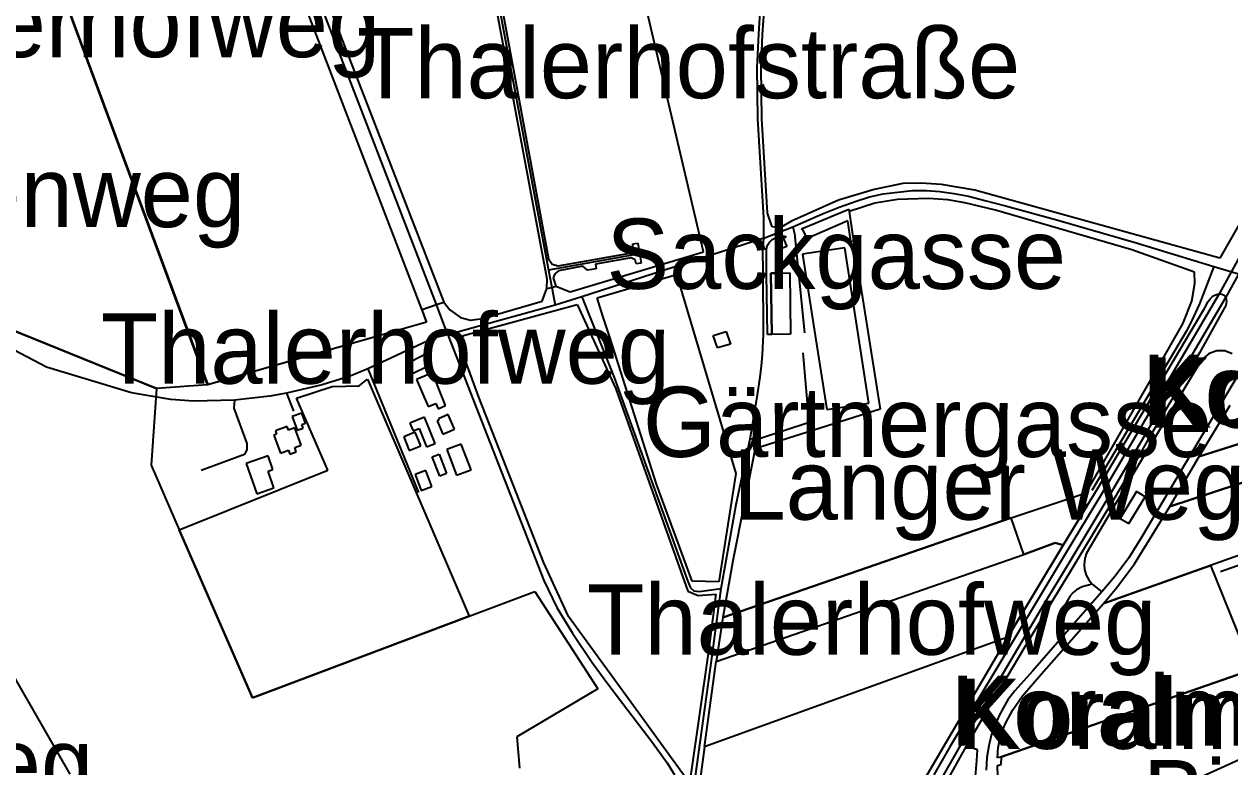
# Model space of a CAD drawing. Extents: x -3657 to 4700, y -7332 to 8131.
# Drawn here: x 159 to 904, y -2880 to -2421 of the extents above; entities that cross this region are included whole.
import ezdxf

# ---------------------------------------------------------------- set-up
doc = ezdxf.new("R2010")
doc.units = 0
for name, color, linetype in [('OSM_AEROWAY_AERODROME', 2, 'CONTINUOUS'), ('OSM_BUILDING_GARAGE', 9, 'CONTINUOUS'), ('OSM_BUILDING_INDUSTRIAL', 9, 'CONTINUOUS'), ('OSM_BUILDING_SERVICE', 9, 'CONTINUOUS'), ('OSM_BUILDING_SHED', 9, 'CONTINUOUS'), ('OSM_BUILDING_YES', 9, 'CONTINUOUS'), ('OSM_HIGHWAY_RESIDENTIAL', 8, 'CONTINUOUS'), ('OSM_HIGHWAY_SECONDARY', 8, 'CONTINUOUS'), ('OSM_HIGHWAY_SERVICE', 8, 'CONTINUOUS'), ('OSM_HIGHWAY_TRACK', 8, 'CONTINUOUS'), ('OSM_HIGHWAY_UNCLASSIFIED', 8, 'CONTINUOUS'), ('OSM_LABELS', 8, 'CONTINUOUS'), ('OSM_LANDUSE_FARMLAND', 3, 'CONTINUOUS'), ('OSM_LANDUSE_FOREST', 3, 'CONTINUOUS'), ('OSM_LANDUSE_GRASS', 3, 'CONTINUOUS'), ('OSM_LANDUSE_RAILWAY', 3, 'CONTINUOUS'), ('OSM_RAILWAY_RAIL', 5, 'CONTINUOUS')]:
    doc.layers.add(name, color=color, linetype=linetype)

msp = doc.modelspace()

# ---------------------------------------------------------------- linework, layer by layer
at = {"layer": 'OSM_AEROWAY_AERODROME'}
for p, q in [((165.715399, -2355.704106), (272.754903, -2643.943595)), ((578.924439, -2562.059651), (543.315393, -2410.18962)), ((496.572357, -2586.622611), (578.924439, -2562.059651)), ((479.310123, -2592.5493), (482.207388, -2584.743416)), ((482.207388, -2584.743416), (485.13499, -2584.042888)), ((485.13499, -2584.042888), (487.630278, -2583.13109)), ((487.630278, -2583.13109), (496.572357, -2586.622611)), ((442.449641, -2603.212894), (479.310123, -2592.5493)), ((405.172014, -2597.553072), (414.000327, -2594.628645)), ((407.841744, -2605.192163), (405.172014, -2597.553072)), ((414.000327, -2594.628645), (418.376561, -2593.183111)), ((418.376561, -2593.183111), (422.274974, -2597.81994)), ((422.274974, -2597.81994), (428.767273, -2602.556844)), ((272.754903, -2643.943595), (407.841744, -2605.192163)), ((428.767273, -2602.556844), (434.880349, -2604.124692)), ((434.880349, -2604.124692), (442.449641, -2603.212894))]:
    msp.add_line(p, q, dxfattribs=at)
at = {"layer": 'OSM_BUILDING_GARAGE'}
for p, q in [((330.760863, -2661.612469), (324.738801, -2663.803009)), ((324.738801, -2663.803009), (327.802923, -2672.209346)), ((333.036201, -2667.839385), (330.760863, -2661.612469)), ((327.802923, -2672.209346), (331.466218, -2670.875006)), ((330.66985, -2668.706705), (333.036201, -2667.839385)), ((331.466218, -2670.875006), (330.66985, -2668.706705))]:
    msp.add_line(p, q, dxfattribs=at)
at = {"layer": 'OSM_BUILDING_INDUSTRIAL'}
for p, q in [((666.244343, -2559.435451), (640.184133, -2563.482946)), ((681.125056, -2655.418912), (666.244343, -2559.435451)), ((640.184133, -2563.482946), (648.390521, -2616.400612)), ((620.472118, -2575.24737), (624.514636, -2575.180653)), ((621.056122, -2613.120362), (620.472118, -2575.24737)), ((624.514636, -2575.180653), (632.167358, -2575.058338)), ((632.167358, -2575.058338), (632.76653, -2612.93133)), ((632.76653, -2612.93133), (621.056122, -2613.120362)), ((648.390521, -2616.400612), (655.064847, -2659.466407)), ((655.064847, -2659.466407), (681.125056, -2655.418912))]:
    msp.add_line(p, q, dxfattribs=at)
at = {"layer": 'OSM_BUILDING_SERVICE'}
for p, q in [((846.473898, -2710.126816), (836.386565, -2726.661501)), ((851.737514, -2713.340349), (846.473898, -2710.126816)), ((841.657765, -2729.875035), (851.737514, -2713.340349)), ((836.386565, -2726.661501), (841.657765, -2729.875035))]:
    msp.add_line(p, q, dxfattribs=at)
at = {"layer": 'OSM_BUILDING_SHED'}
for p, q in [((411.330596, -2688.610597), (415.630986, -2686.964912)), ((415.911611, -2700.519574), (411.330596, -2688.610597)), ((415.630986, -2686.964912), (420.212, -2698.862769)), ((420.212, -2698.862769), (415.911611, -2700.519574))]:
    msp.add_line(p, q, dxfattribs=at)
at = {"layer": 'OSM_BUILDING_YES'}
for p, q in [((584.885826, -2613.642978), (592.841926, -2611.307884)), ((587.593478, -2621.304308), (584.885826, -2613.642978)), ((592.841926, -2611.307884), (595.587501, -2619.06929)), ((595.587501, -2619.06929), (587.593478, -2621.304308)), ((406.605477, -2625.685388), (394.766133, -2631.523122)), ((409.715106, -2631.990141), (406.605477, -2625.685388)), ((394.766133, -2631.523122), (397.875762, -2637.838994)), ((397.875762, -2637.838994), (409.715106, -2631.990141)), ((411.467116, -2636.82712), (401.569394, -2640.885735)), ((419.574906, -2657.020119), (411.467116, -2636.82712)), ((401.569394, -2640.885735), (408.797386, -2657.620571)), ((408.797386, -2657.620571), (413.446661, -2655.730257)), ((413.446661, -2655.730257), (415.024229, -2658.999388)), ((415.024229, -2658.999388), (419.574906, -2657.020119)), ((406.461372, -2664.114355), (397.534461, -2667.73931)), ((413.075022, -2680.371053), (406.461372, -2664.114355)), ((415.509634, -2665.871235), (414.341627, -2666.349373)), ((414.341627, -2666.349373), (417.777388, -2674.633395)), ((421.228318, -2662.557626), (415.175918, -2665.070631)), ((415.175918, -2665.070631), (415.509634, -2665.871235)), ((424.990211, -2671.631132), (421.228318, -2662.557626)), ((315.121704, -2674.566678), (313.528967, -2675.156011)), ((321.667094, -2669.974328), (314.416349, -2672.631886)), ((314.416349, -2672.631886), (315.121704, -2674.566678)), ((322.471047, -2672.198226), (321.667094, -2669.974328)), ((326.384629, -2670.763812), (322.471047, -2672.198226)), ((330.305795, -2681.460763), (326.384629, -2670.763812)), ((400.841286, -2673.465848), (393.787737, -2676.301319)), ((397.534461, -2667.73931), (399.52159, -2672.620767)), ((399.52159, -2672.620767), (403.154547, -2671.141874)), ((404.186034, -2681.794348), (400.841286, -2673.465848)), ((403.154547, -2671.141874), (407.788653, -2682.517115)), ((417.777388, -2674.633395), (424.990211, -2671.631132)), ((313.528967, -2675.156011), (317.639745, -2686.36446)), ((326.323953, -2682.917417), (330.305795, -2681.460763)), ((393.787737, -2676.301319), (397.132484, -2684.629819)), ((397.132484, -2684.629819), (404.186034, -2681.794348)), ((407.788653, -2682.517115), (413.075022, -2680.371053)), ((429.245094, -2680.782474), (420.333352, -2684.185039)), ((435.28991, -2696.64999), (429.245094, -2680.782474)), ((309.89601, -2687.943428), (296.274317, -2692.735929)), ((312.891872, -2696.483198), (309.89601, -2687.943428)), ((317.639745, -2686.36446), (322.471047, -2684.59646)), ((322.471047, -2684.59646), (323.350844, -2687.00939)), ((323.350844, -2687.00939), (327.294764, -2685.563856)), ((327.294764, -2685.563856), (326.323953, -2682.917417)), ((420.333352, -2684.185039), (426.385752, -2700.052555)), ((296.274317, -2692.735929), (302.850045, -2711.450035)), ((309.918763, -2697.52843), (312.891872, -2696.483198)), ((426.385752, -2700.052555), (435.28991, -2696.64999)), ((313.498629, -2707.702766), (309.918763, -2697.52843)), ((407.288078, -2697.083651), (400.78061, -2699.552178)), ((400.78061, -2699.552178), (404.542503, -2709.470765)), ((411.049971, -2707.002238), (407.288078, -2697.083651)), ((302.850045, -2711.450035), (313.498629, -2707.702766)), ((404.542503, -2709.470765), (411.049971, -2707.002238))]:
    msp.add_line(p, q, dxfattribs=at)
at = {"layer": 'OSM_HIGHWAY_RESIDENTIAL'}
msp.add_line((1027.689434, -2713.640575), (898.442627, -2759.641916), dxfattribs=at)
at = {"layer": 'OSM_HIGHWAY_SECONDARY'}
for p, q in [((414.371965, -2614.68821), (408.258889, -2617.156737)), ((420.940109, -2613.36499), (414.371965, -2614.68821)), ((420.940109, -2613.36499), (480.243012, -2765.068229)), ((173.049573, -2633.280002), (148.711037, -2620.548183)), ((408.258889, -2617.156737), (386.180522, -2627.420029)), ((386.180522, -2627.420029), (371.534927, -2634.269637)), ((225.412695, -2649.191996), (173.049573, -2633.280002)), ((371.534927, -2634.269637), (360.636056, -2638.861987)), ((343.388991, -2644.199344), (321.310624, -2649.292071)), ((360.636056, -2638.861987), (343.388991, -2644.199344)), ((249.751231, -2653.150535), (225.412695, -2649.191996)), ((310.889574, -2651.260221), (289.129755, -2653.584195)), ((321.310624, -2649.292071), (310.889574, -2651.260221)), ((263.850745, -2654.262484), (249.751231, -2653.150535)), ((289.129755, -2653.584195), (263.850745, -2654.262484)), ((480.243012, -2765.068229), (488.290126, -2781.747468)), ((488.290126, -2781.747468), (498.036159, -2797.637223)), ((498.036159, -2797.637223), (510.186466, -2815.739757)), ((510.186466, -2815.739757), (519.13613, -2827.982318)), ((519.13613, -2827.982318), (528.950423, -2840.86981)), ((528.950423, -2840.86981), (547.388249, -2865.154782)), ((547.388249, -2865.154782), (556.421342, -2877.719809)), ((556.421342, -2877.719809), (560.964434, -2885.014196))]:
    msp.add_line(p, q, dxfattribs=at)
at = {"layer": 'OSM_HIGHWAY_SERVICE'}
for p, q in [((374.955519, -1995.977399), (483.132692, -2573.245861)), ((634.169656, -2546.536839), (635.185973, -2550.773366)), ((635.185973, -2550.773366), (641.344556, -2612.030651)), ((538.370324, -2563.449588), (483.132692, -2573.245861)), ((483.132692, -2573.245861), (485.13499, -2584.042888)), ((485.13499, -2584.042888), (487.349652, -2594.984469)), ((644.249405, -2667.116618), (640.502681, -2624.451125)), ((887.869888, -2627.731375), (885.230496, -2631.222896)), ((891.449754, -2624.784709), (887.869888, -2627.731375)), ((896.000431, -2623.116785), (891.449754, -2624.784709)), ((901.01376, -2623.250219), (896.000431, -2623.116785)), ((905.640281, -2625.107175), (901.01376, -2623.250219)), ((371.534927, -2634.269637), (402.843584, -2710.727268)), ((885.230496, -2631.222896), (851.828528, -2686.753642)), ((321.310624, -2649.292071), (325.512416, -2660.378205)), ((289.129755, -2653.584195), (288.750532, -2658.543489)), ((288.750532, -2658.543489), (296.736969, -2680.393292)), ((614.230107, -2677.090803), (644.249405, -2667.116618)), ((296.736969, -2680.393292), (296.736969, -2684.140561)), ((607.661963, -2677.413268), (614.230107, -2677.090803)), ((295.273168, -2687.2429), (268.545526, -2697.016934)), ((296.736969, -2684.140561), (295.273168, -2687.2429)), ((851.828528, -2686.753642), (842.401042, -2702.687875)), ((842.401042, -2702.687875), (815.658232, -2748.122122)), ((815.658232, -2748.122122), (814.573654, -2751.369014)), ((814.573654, -2751.369014), (814.027572, -2755.082924)), ((814.027572, -2755.082924), (814.315782, -2758.296458)), ((814.315782, -2758.296458), (815.3321, -2761.832456)), ((815.3321, -2761.832456), (816.977928, -2764.534493)), ((809.370713, -2770.705812), (807.398753, -2772.340377)), ((812.905072, -2768.848856), (809.370713, -2770.705812)), ((819.033317, -2767.192052), (812.905072, -2768.848856)), ((816.977928, -2764.534493), (819.033317, -2767.192052)), ((819.033317, -2767.192052), (825.123639, -2772.006792)), ((805.578482, -2774.597634), (802.119968, -2780.224097)), ((807.398753, -2772.340377), (805.578482, -2774.597634))]:
    msp.add_line(p, q, dxfattribs=at)
at = {"layer": 'OSM_HIGHWAY_TRACK'}
for p, q in [((414.000327, -2594.628645), (308.477716, -2320.944572)), ((894.149822, -2571.010843), (885.367016, -2594.139388)), ((503.792765, -2589.769427), (523.823327, -2639.551396)), ((420.940109, -2613.36499), (414.000327, -2594.628645)), ((885.367016, -2594.139388), (880.346103, -2604.925295)), ((880.346103, -2604.925295), (877.130291, -2611.18557)), ((877.130291, -2611.18557), (818.934719, -2709.38181)), ((523.823327, -2639.551396), (569.216328, -2765.601964)), ((569.216328, -2765.601964), (570.793896, -2769.493787)), ((570.793896, -2769.493787), (573.016144, -2771.328503)), ((573.016144, -2771.328503), (576.224371, -2771.82888)), ((576.224371, -2771.82888), (589.937077, -2769.882969))]:
    msp.add_line(p, q, dxfattribs=at)
at = {"layer": 'OSM_HIGHWAY_UNCLASSIFIED'}
for p, q in [((613.016593, -2427.591626), (614.177015, -2410.567683)), ((612.167133, -2448.184927), (613.016593, -2427.591626)), ((612.523603, -2479.908839), (612.167133, -2448.184927)), ((616.133806, -2541.099408), (612.523603, -2479.908839)), ((689.900278, -2526.221526), (698.971293, -2525.05398)), ((698.971293, -2525.05398), (707.996803, -2524.197779)), ((707.996803, -2524.197779), (716.756855, -2524.197779)), ((716.756855, -2524.197779), (724.955658, -2524.809351)), ((724.955658, -2524.809351), (733.624697, -2526.043614)), ((662.770659, -2534.372114), (673.199294, -2530.647084)), ((673.199294, -2530.647084), (681.443603, -2528.067362)), ((681.443603, -2528.067362), (689.900278, -2526.221526)), ((733.624697, -2526.043614), (742.665375, -2527.700419)), ((742.665375, -2527.700419), (752.836138, -2530.202305)), ((752.836138, -2530.202305), (765.517358, -2533.493675)), ((634.169656, -2546.536839), (652.402701, -2538.464088)), ((652.402701, -2538.464088), (662.770659, -2534.372114)), ((765.517358, -2533.493675), (796.477129, -2542.011206)), ((616.126222, -2553.586598), (616.133806, -2541.099408)), ((616.126222, -2553.586598), (634.169656, -2546.536839)), ((796.477129, -2542.011206), (845.616854, -2556.266396)), ((616.126222, -2553.586598), (503.792765, -2589.769427)), ((615.564972, -2561.225689), (616.126222, -2553.586598)), ((615.739414, -2574.001986), (615.564972, -2561.225689)), ((845.616854, -2556.266396), (894.149822, -2571.010843)), ((615.989702, -2612.842374), (615.739414, -2574.001986)), ((894.149822, -2571.010843), (921.226349, -2579.105833)), ((503.792765, -2589.769427), (487.349652, -2594.984469)), ((487.349652, -2594.984469), (420.940109, -2613.36499)), ((615.420867, -2625.629791), (615.989702, -2612.842374)), ((614.761019, -2632.345964), (615.420867, -2625.629791)), ((614.002573, -2639.384603), (614.761019, -2632.345964)), ((611.85617, -2653.03934), (614.002573, -2639.384603)), ((907.809437, -2640.374238), (895.226816, -2661.434557)), ((607.661963, -2677.413268), (611.85617, -2653.03934)), ((895.226816, -2661.434557), (880.065478, -2687.00939)), ((604.81779, -2690.945691), (607.661963, -2677.413268)), ((880.065478, -2687.00939), (849.720048, -2738.014503)), ((599.061184, -2718.121731), (604.81779, -2690.945691)), ((589.937077, -2769.882969), (599.061184, -2718.121731)), ((849.720048, -2738.014503), (841.688103, -2750.957593)), ((841.688103, -2750.957593), (833.269351, -2762.343953)), ((833.269351, -2762.343953), (825.123639, -2772.006792)), ((583.854339, -2814.58333), (589.937077, -2769.882969)), ((825.123639, -2772.006792), (797.690643, -2803.252567)), ((797.690643, -2803.252567), (782.309355, -2820.799126)), ((573.933863, -2885.837039), (583.854339, -2814.58333)), ((782.309355, -2820.799126), (771.31947, -2833.20848)), ((771.31947, -2833.20848), (767.057003, -2838.745987)), ((764.197661, -2843.494011), (761.61136, -2848.475543)), ((767.057003, -2838.745987), (764.197661, -2843.494011)), ((761.61136, -2848.475543), (758.865785, -2854.535667)), ((756.6132, -2860.8293), (755.141814, -2867.089574)), ((758.865785, -2854.535667), (756.6132, -2860.8293)), ((755.141814, -2867.089574), (753.973807, -2874.395081)), ((753.973807, -2874.395081), (753.511155, -2882.245442))]:
    msp.add_line(p, q, dxfattribs=at)
at = {"layer": 'OSM_LANDUSE_FARMLAND'}
for p, q in [((615.420867, -2427.72506), (616.58129, -2410.778954)), ((614.586576, -2448.229405), (615.420867, -2427.72506)), ((614.935462, -2479.831003), (614.586576, -2448.229405)), ((618.424314, -2538.108264), (614.935462, -2479.831003)), ((684.37879, -2523.463892), (662.429359, -2529.991034)), ((702.012662, -2519.850057), (684.37879, -2523.463892)), ((713.434861, -2519.672145), (702.012662, -2519.850057)), ((726.070574, -2520.43939), (713.434861, -2519.672145)), ((746.495528, -2523.841955), (726.070574, -2520.43939)), ((897.866208, -2565.829159), (746.495528, -2523.841955)), ((921.013984, -2525.609954), (897.866208, -2565.829159)), ((662.429359, -2529.991034), (633.380872, -2542.956363)), ((684.758013, -2532.037021), (668.929242, -2537.063032)), ((698.827189, -2529.65745), (684.758013, -2532.037021)), ((717.9552, -2529.101475), (698.827189, -2529.65745)), ((729.984156, -2529.946556), (717.9552, -2529.101475)), ((740.374868, -2531.692317), (729.984156, -2529.946556)), ((759.320853, -2536.251309), (740.374868, -2531.692317)), ((621.344331, -2546.559078), (618.424314, -2538.108264)), ((668.929242, -2537.063032), (671.621726, -2555.443553)), ((843.531127, -2560.825388), (759.320853, -2536.251309)), ((626.835481, -2546.714751), (621.344331, -2546.559078)), ((633.380872, -2542.956363), (626.835481, -2546.714751)), ((671.621726, -2555.443553), (688.117929, -2659.132822)), ((882.272556, -2574.469005), (843.531127, -2560.825388)), ((513.159574, -2590.380999), (562.185533, -2575.925659)), ((562.185533, -2575.925659), (598.803312, -2698.862769)), ((882.409076, -2581.529883), (882.272556, -2574.469005)), ((880.725326, -2592.515942), (882.409076, -2581.529883)), ((516.815285, -2601.75624), (513.159574, -2590.380999)), ((875.120409, -2606.515383), (880.725326, -2592.515942)), ((430.534452, -2613.754173), (500.872747, -2594.584167)), ((500.872747, -2594.584167), (524.710709, -2646.712349)), ((521.017076, -2614.643732), (516.815285, -2601.75624)), ((815.385191, -2710.882941), (875.120409, -2606.515383)), ((427.652357, -2617.935102), (430.534452, -2613.754173)), ((549.936628, -2705.556704), (521.017076, -2614.643732)), ((440.13638, -2651.771718), (427.652357, -2617.935102)), ((885.222911, -2688.432685), (1047.310435, -2637.249661)), ((1047.310435, -2637.249661), (885.222911, -2688.432685)), ((366.066531, -2644.855394), (371.3529, -2640.585508)), ((371.3529, -2640.585508), (434.091565, -2787.129302)), ((327.416116, -2652.39441), (349.3883, -2645.266815)), ((349.3883, -2645.266815), (357.928404, -2645.066664)), ((357.928404, -2645.066664), (366.066531, -2644.855394)), ((480.250597, -2754.160006), (440.13638, -2651.771718)), ((524.710709, -2646.712349), (569.163237, -2771.517535)), ((867.035373, -2719.2448), (1072.164715, -2652.127542)), ((1072.164715, -2652.127542), (867.035373, -2719.2448)), ((346.741323, -2696.961336), (327.416116, -2652.39441)), ((688.117929, -2659.132822), (614.480394, -2682.383681)), ((885.222911, -2688.432685), (904.39643, -2656.642056)), ((1106.628507, -2679.626047), (892.177862, -2755.716735)), ((610.809515, -2683.540109), (596.983041, -2752.836787)), ((614.480394, -2682.383681), (610.809515, -2683.540109)), ((867.035373, -2719.2448), (885.222911, -2688.432685)), ((254.98451, -2733.655662), (346.741323, -2696.961336)), ((598.803312, -2698.862769), (588.374678, -2765.757637)), ((571.901228, -2765.524128), (549.936628, -2705.556704)), ((769.119977, -2726.283438), (815.385191, -2710.882941)), ((769.119977, -2726.283438), (815.385191, -2710.882941)), ((815.385191, -2710.882941), (812.313484, -2716.331492)), ((816.242235, -2718.421957), (801.247755, -2743.11835)), ((812.313484, -2716.331492), (812.806474, -2716.587241)), ((812.806474, -2716.587241), (816.242235, -2718.421957)), ((845.18454, -2754.660384), (867.035373, -2719.2448)), ((590.824459, -2787.896547), (769.119977, -2726.283438)), ((769.119977, -2726.283438), (590.824459, -2787.896547)), ((776.795452, -2748.867128), (769.119977, -2726.283438)), ((776.795452, -2748.867128), (769.119977, -2726.283438)), ((300.17273, -2837.500604), (254.98451, -2733.655662)), ((586.79711, -2815.139304), (776.795452, -2748.867128)), ((586.79711, -2815.139304), (776.795452, -2748.867128)), ((801.247755, -2743.11835), (766.867392, -2800.083511)), ((776.795452, -2748.867128), (796.272348, -2741.772892)), ((796.272348, -2741.772892), (776.795452, -2748.867128)), ((796.272348, -2741.772892), (801.247755, -2743.11835)), ((801.247755, -2743.11835), (796.272348, -2741.772892)), ((495.510533, -2787.340573), (480.250597, -2754.160006)), ((596.983041, -2752.836787), (590.824459, -2787.896547)), ((826.079282, -2779.29006), (892.177862, -2755.716735)), ((892.177862, -2755.716735), (826.079282, -2779.29006)), ((834.285669, -2769.293636), (845.18454, -2754.660384)), ((892.177862, -2755.716735), (895.257154, -2763.366946)), ((895.257154, -2763.366946), (918.109136, -2820.076359)), ((588.374678, -2765.757637), (571.901228, -2765.524128)), ((826.079282, -2779.29006), (834.285669, -2769.293636)), ((569.163237, -2771.517535), (575.602445, -2774.341886)), ((575.602445, -2774.341886), (586.607498, -2773.407848)), ((586.607498, -2773.407848), (582.049237, -2808.712238)), ((787.853596, -2822.600484), (826.079282, -2779.29006)), ((434.091565, -2787.129302), (300.17273, -2837.500604)), ((540.653247, -2849.342864), (495.510533, -2787.340573)), ((590.824459, -2787.896547), (586.79711, -2815.139304)), ((766.867392, -2800.083511), (579.553949, -2867.690027)), ((766.867392, -2800.083511), (579.553949, -2867.690027)), ((713.624473, -2891.029842), (766.867392, -2800.083511)), ((582.049237, -2808.712238), (570.938001, -2886.02607)), ((579.553949, -2867.690027), (586.79711, -2815.139304)), ((762.968978, -2873.950301), (918.109136, -2820.076359)), ((918.109136, -2820.076359), (762.968978, -2873.950301)), ((775.953576, -2836.333057), (787.853596, -2822.600484)), ((770.12871, -2844.984023), (775.953576, -2836.333057)), ((765.661462, -2852.889982), (770.12871, -2844.984023)), ((567.752527, -2886.726598), (540.653247, -2849.342864)), ((762.95381, -2858.938986), (765.661462, -2852.889982)), ((761.019772, -2868.145926), (762.95381, -2858.938986)), ((579.553949, -2867.690027), (575.989252, -2893.976507)), ((741.216743, -2867.289725), (704.591379, -2932.916971)), ((748.285461, -2869.691535), (741.216743, -2867.289725)), ((760.617795, -2874.606351), (761.019772, -2868.145926)), ((934.802535, -2864.476493), (838.130991, -2908.354011)), ((747.769718, -2876.229797), (748.285461, -2869.691535)), ((762.968978, -2873.950301), (760.617795, -2874.606351)), ((762.80212, -2878.598249), (762.968978, -2873.950301)), ((747.011272, -2886.159504), (747.769718, -2876.229797)), ((760.640549, -2879.265418), (762.80212, -2878.598249)), ((760.807407, -2886.24846), (760.640549, -2879.265418))]:
    msp.add_line(p, q, dxfattribs=at)
at = {"layer": 'OSM_LANDUSE_FOREST'}
for p, q in [((165.503034, -2355.459478), (272.428771, -2644.188224)), ((241.006347, -2646.423242), (-26.57345, -2537.997069)), ((-26.57345, -2537.997069), (241.006347, -2646.423242)), ((272.428771, -2644.188224), (241.006347, -2646.423242)), ((241.006347, -2646.423242), (237.654015, -2693.825639)), ((237.654015, -2693.825639), (254.98451, -2733.655662)), ((187.520726, -2884.558297), (83.53776, -2703.744227)), ((254.98451, -2733.655662), (300.17273, -2837.500604)), ((434.091565, -2787.129302), (474.721524, -2771.851119)), ((474.721524, -2771.851119), (513.71324, -2831.918619)), ((300.17273, -2837.500604), (434.091565, -2787.129302)), ((513.71324, -2831.918619), (463.579951, -2861.652142)), ((463.579951, -2861.652142), (465.248532, -2881.044537))]:
    msp.add_line(p, q, dxfattribs=at)
at = {"layer": 'OSM_LANDUSE_GRASS'}
for p, q in [((482.366661, -2578.816727), (374.401854, -2002.170957)), ((378.209253, -2001.147963), (483.238874, -2566.296178)), ((313.377278, -2321.778534), (418.376561, -2593.183111)), ((299.869352, -2324.825275), (407.674886, -2605.392314)), ((272.428771, -2644.188224), (165.503034, -2355.459478)), ((578.924439, -2562.059651), (543.315393, -2410.18962)), ((639.387765, -2547.871179), (668.641032, -2535.706454)), ((668.641032, -2535.706454), (668.929242, -2537.063032)), ((668.929242, -2537.063032), (671.621726, -2555.443553)), ((640.570941, -2548.582826), (639.387765, -2547.871179)), ((668.049444, -2542.889646), (642.899371, -2553.720032)), ((669.983482, -2555.688182), (668.049444, -2542.889646)), ((619.751595, -2555.977289), (621.374669, -2554.40944)), ((621.374669, -2554.40944), (623.467981, -2553.408686)), ((623.467981, -2553.408686), (626.448674, -2552.463529)), ((626.448674, -2552.463529), (628.75435, -2552.052108)), ((630.089215, -2552.841592), (628.238607, -2553.597717)), ((628.238607, -2553.597717), (630.422932, -2558.746042)), ((628.75435, -2552.052108), (630.089215, -2552.841592)), ((642.899371, -2553.720032), (640.570941, -2548.582826)), ((489.139585, -2570.566063), (533.485931, -2562.838016)), ((496.572357, -2586.622611), (578.924439, -2562.059651)), ((533.485931, -2562.838016), (535.518567, -2561.20345)), ((535.154512, -2557.133716), (538.370324, -2556.733414)), ((535.518567, -2561.20345), (535.154512, -2557.133716)), ((538.370324, -2556.733414), (540.40296, -2568.942617)), ((617.893401, -2575.881181), (617.923739, -2560.11374)), ((617.923739, -2560.11374), (618.545665, -2557.812005)), ((618.545665, -2557.812005), (619.751595, -2555.977289)), ((630.422932, -2558.746042), (624.142998, -2561.21457)), ((624.142998, -2561.21457), (624.514636, -2575.180653)), ((671.621726, -2555.443553), (669.983482, -2555.688182)), ((483.238874, -2566.296178), (485.47629, -2569.554189)), ((485.47629, -2569.554189), (489.139585, -2570.566063)), ((534.138195, -2565.684606), (512.128088, -2569.554189)), ((512.128088, -2569.554189), (512.530064, -2572.500855)), ((536.785172, -2566.90775), (534.138195, -2565.684606)), ((537.354006, -2569.454114), (536.785172, -2566.90775)), ((540.40296, -2568.942617), (537.354006, -2569.454114)), ((487.046274, -2575.558715), (486.022372, -2577.993884)), ((489.382288, -2573.824074), (487.046274, -2575.558715)), ((504.331261, -2570.877409), (489.382288, -2573.824074)), ((507.281617, -2573.312578), (504.331261, -2570.877409)), ((512.530064, -2572.500855), (507.281617, -2573.312578)), ((618.378807, -2613.15372), (617.893401, -2575.881181)), ((624.514636, -2575.180653), (620.472118, -2575.24737)), ((620.472118, -2575.24737), (621.056122, -2613.120362)), ((479.310123, -2592.5493), (482.207388, -2584.743416)), ((482.207388, -2584.743416), (482.366661, -2578.816727)), ((486.022372, -2577.993884), (487.630278, -2583.13109)), ((487.630278, -2583.13109), (496.572357, -2586.622611)), ((442.449641, -2603.212894), (479.310123, -2592.5493)), ((418.376561, -2593.183111), (422.274974, -2597.81994)), ((422.274974, -2597.81994), (428.767273, -2602.556844)), ((407.674886, -2605.392314), (272.428771, -2644.188224)), ((428.767273, -2602.556844), (434.880349, -2604.124692)), ((434.880349, -2604.124692), (442.449641, -2603.212894)), ((619.220682, -2613.142601), (618.378807, -2613.15372)), ((621.056122, -2613.120362), (619.220682, -2613.142601))]:
    msp.add_line(p, q, dxfattribs=at)
at = {"layer": 'OSM_LANDUSE_RAILWAY'}
for p, q in [((890.820244, -2592.716093), (892.261291, -2590.747942)), ((892.261291, -2590.747942), (893.838859, -2589.246811)), ((893.838859, -2589.246811), (895.79565, -2588.290534)), ((895.79565, -2588.290534), (897.464232, -2587.923591)), ((897.464232, -2587.923591), (899.284503, -2588.101503)), ((899.284503, -2588.101503), (900.695212, -2588.857629)), ((900.695212, -2588.857629), (901.628101, -2590.014056)), ((901.628101, -2590.014056), (902.098338, -2592.527061)), ((902.098338, -2592.527061), (901.658439, -2595.062305)), ((882.818637, -2606.315232), (888.658672, -2596.541198)), ((900.103624, -2598.075688), (885.389769, -2624.351049)), ((888.658672, -2596.541198), (890.820244, -2592.716093)), ((901.658439, -2595.062305), (900.103624, -2598.075688)), ((822.30222, -2708.425533), (882.818637, -2606.315232)), ((885.389769, -2624.351049), (853.27716, -2678.625293)), ((853.27716, -2678.625293), (840.247055, -2701.553687)), ((840.247055, -2701.553687), (832.488151, -2714.708047)), ((816.242235, -2718.421957), (822.30222, -2708.425533)), ((801.247755, -2743.11835), (816.242235, -2718.421957)), ((832.488151, -2714.708047), (811.88117, -2748.867128)), ((766.867392, -2800.083511), (801.247755, -2743.11835)), ((811.88117, -2748.867128), (805.002063, -2760.264608)), ((805.002063, -2760.264608), (798.904156, -2770.405585)), ((798.904156, -2770.405585), (794.770625, -2777.266312)), ((794.770625, -2777.266312), (777.4553, -2806.03244)), ((713.624473, -2891.029842), (766.867392, -2800.083511)), ((777.4553, -2806.03244), (751.986678, -2848.998159)), ((751.986678, -2848.998159), (741.216743, -2867.289725)), ((741.216743, -2867.289725), (704.591379, -2932.916971))]:
    msp.add_line(p, q, dxfattribs=at)
at = {"layer": 'OSM_RAILWAY_RAIL'}
for p, q in [((927.475946, -2533.37136), (897.464232, -2587.923591)), ((931.609477, -2535.57302), (901.628101, -2590.014056)), ((897.464232, -2587.923591), (825.358758, -2710.627193)), ((901.628101, -2590.014056), (829.370938, -2713.051242)), ((825.358758, -2710.627193), (801.801421, -2749.879002)), ((829.370938, -2713.051242), (806.518956, -2751.135504)), ((801.801421, -2749.879002), (783.833832, -2779.668123)), ((805.199259, -2753.326045), (787.846012, -2782.092172)), ((806.518956, -2751.135504), (805.199259, -2753.326045)), ((783.833832, -2779.668123), (744.819362, -2844.81723)), ((787.846012, -2782.092172), (749.233519, -2847.307997)), ((744.819362, -2844.81723), (731.190085, -2867.756744)), ((749.233519, -2847.307997), (736.271674, -2869.168919)), ((731.190085, -2867.756744), (721.262025, -2885.14763)), ((736.271674, -2869.168919), (725.471402, -2888.027579))]:
    msp.add_line(p, q, dxfattribs=at)

# ---------------------------------------------------------------- texts
at = {"layer": 'OSM_LABELS'}
for s, p in [('Thalerhofweg', (27.40014, -2441.754444)), ('Thalerhofstraße', (364.832969, -2467.107893)), ('Schachenweg', (-68.988221, -2546.733257)), ('Sackgasse', (518.955801, -2584.885383)), ('Thalerhofweg', (206.488799, -2643.441442)), ('Koralmbahn', (849.814973, -2669.00947)), ('Koralmbahn', (854.253671, -2670.68172)), ('Gärtnergasse', (541.525254, -2688.707388)), ('Langer Weg', (597.419385, -2727.435686)), ('Thalerhofweg', (506.941239, -2810.904749)), ('Koralmbahn', (731.562561, -2867.129828)), ('Koralmbahn', (736.34925, -2869.038083)), ('Sternweg', (-43.473114, -2899.378348)), ('Bierbaumerstraße', (850.416925, -2919.311406))]:
    msp.add_text(s, height=43.418293, dxfattribs=at).set_placement(p)

doc.saveas('drawing.dxf')
